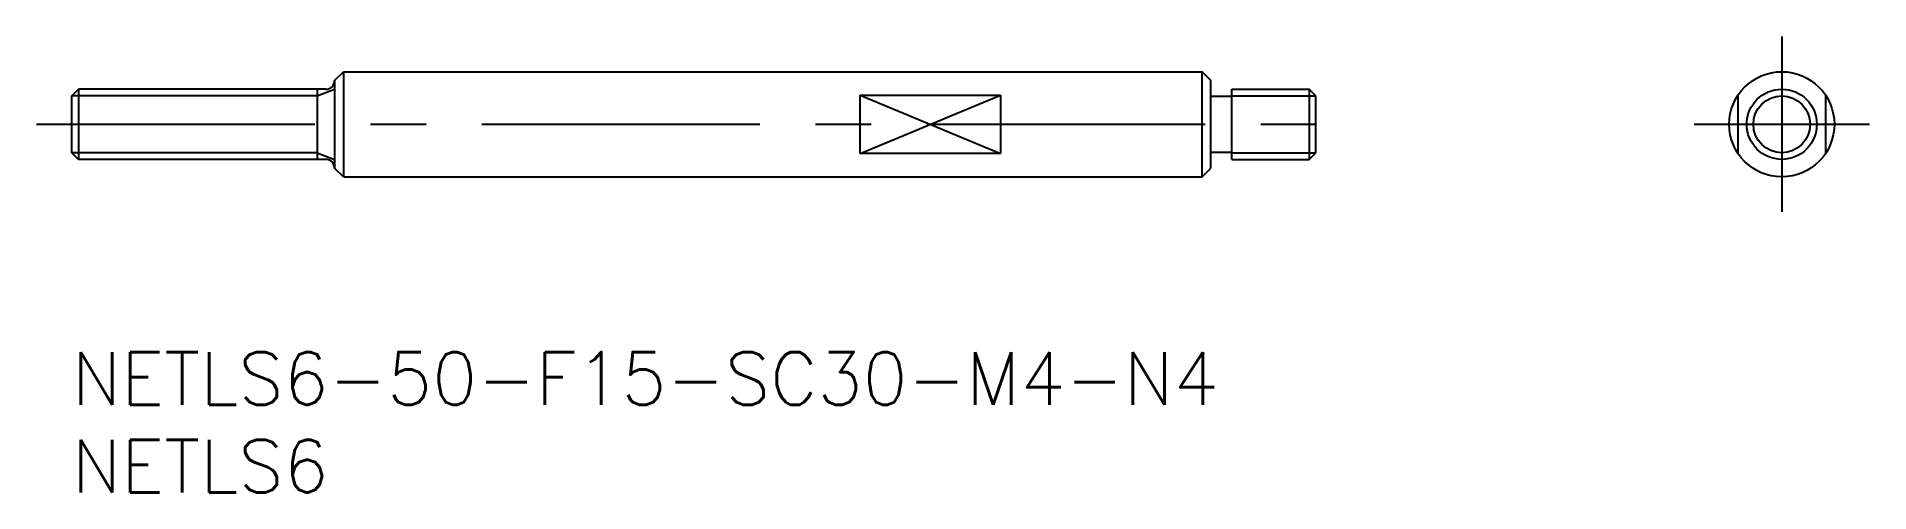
# Model space of a CAD drawing. Extents: x -2 to 103, y -8 to 18.
import ezdxf

# ---------------------------------------------------------------- set-up
doc = ezdxf.new("R2010")
doc.units = 0
doc.header["$LTSCALE"] = 0.5
doc.linetypes.add('CENTER', pattern=[50.8, 31.75, -6.35, 6.35, -6.35])
doc.linetypes.add('DASHED', pattern=[19.05, 12.7, -6.35])
for name, color, linetype in [('MSM_CENTER', 1, 'CENTER'), ('MSM_CONTINUOUS', 7, 'CONTINUOUS'), ('MSM_DASHED', 4, 'DASHED'), ('MSM_NARROW', 5, 'CONTINUOUS'), ('MSM_PART_NUMBER', 7, 'CONTINUOUS')]:
    doc.layers.add(name, color=color, linetype=linetype)
doc.styles.get("Standard").update_dxf_attribs({"font": 'txt.shx', "height": 3, "bigfont": 'bigfont.shx'})

# ---------------------------------------------------------------- blocks, each defined once
blk = doc.blocks.new('*U4')
at = {"layer": 'MSM_PART_NUMBER'}
blk.add_text('NETLS6-50-F15-SC30-M4-N4', height=3, dxfattribs=at).set_placement((0, -3))
blk = doc.blocks.new('*U5')
at = {"layer": 'MSM_PART_NUMBER'}
blk.add_text('NETLS6', height=3, dxfattribs=at).set_placement((0, -8))

msp = doc.modelspace()

# ---------------------------------------------------------------- linework, layer by layer
at = {"layer": 'MSM_CENTER'}
for p, q in [((97.58, 18), (97.58, 8)), ((-2, 13), (73, 13)), ((92.58, 13), (102.58, 13))]:
    msp.add_line(p, q, dxfattribs=at)
at = {"layer": 'MSM_CONTINUOUS'}
for p, q in [((15, 15.5), (15.5, 16)), ((15.5, 16), (64.5, 16)), ((15.5, 16), (15.5, 10)), ((65, 15.5), (64.5, 16)), ((64.5, 10), (64.5, 16)), ((0, 14.62), (0.38, 15)), ((14.5, 15), (0.38, 15)), ((0.38, 15), (0.38, 11)), ((14, 15), (14, 11)), ((15, 15.5), (15, 10.5)), ((45, 14.66), (53, 14.66)), ((45, 11.34), (45, 14.66)), ((53, 14.66), (53, 11.34)), ((65, 10.5), (65, 15.5)), ((66.2, 15), (70.62, 15)), ((66.2, 11), (66.2, 15)), ((71, 14.62), (70.62, 15)), ((70.62, 15), (70.62, 11)), ((0, 11.38), (0, 14.62)), ((65, 14.6), (66.2, 14.6)), ((71, 11.38), (71, 14.62)), ((0.38, 11), (0, 11.38)), ((14.5, 11), (0.38, 11)), ((15.5, 10), (15, 10.5)), ((53, 11.34), (45, 11.34)), ((64.5, 10), (65, 10.5)), ((65, 11.4), (66.2, 11.4)), ((66.2, 11), (70.62, 11)), ((70.62, 11), (71, 11.38)), ((15.5, 10), (64.5, 10))]:
    msp.add_line(p, q, dxfattribs=at)
for radius in [3, 2]:
    msp.add_circle((97.58, 13), radius, dxfattribs=at)
for centre, start, end in [((14.5, 15.5), 270, 0), ((14.5, 10.5), 0, 90)]:
    msp.add_arc(centre, 0.5, start, end, dxfattribs=at)
at = {"layer": 'MSM_DASHED'}
for p, q in [((95.08, 14.66), (95.08, 11.34)), ((100.08, 14.66), (100.08, 11.34))]:
    msp.add_line(p, q, dxfattribs=at)
at = {"layer": 'MSM_NARROW'}
for p, q in [((14, 14.62), (15, 15)), ((45, 11.34), (53, 14.66)), ((45, 14.66), (53, 11.34)), ((14, 14.62), (0, 14.62)), ((66.2, 14.62), (71, 14.62)), ((14, 11.38), (0, 11.38)), ((14, 11.38), (15, 11)), ((66.2, 11.38), (71, 11.38))]:
    msp.add_line(p, q, dxfattribs=at)
msp.add_circle((97.58, 13), 1.62, dxfattribs=at)

# ---------------------------------------------------------------- block references
at = {"layer": 'MSM_CONTINUOUS'}
for name in ['*U4', '*U5']:
    msp.add_blockref(name, (0, 0), dxfattribs=at)

doc.saveas('drawing.dxf')
